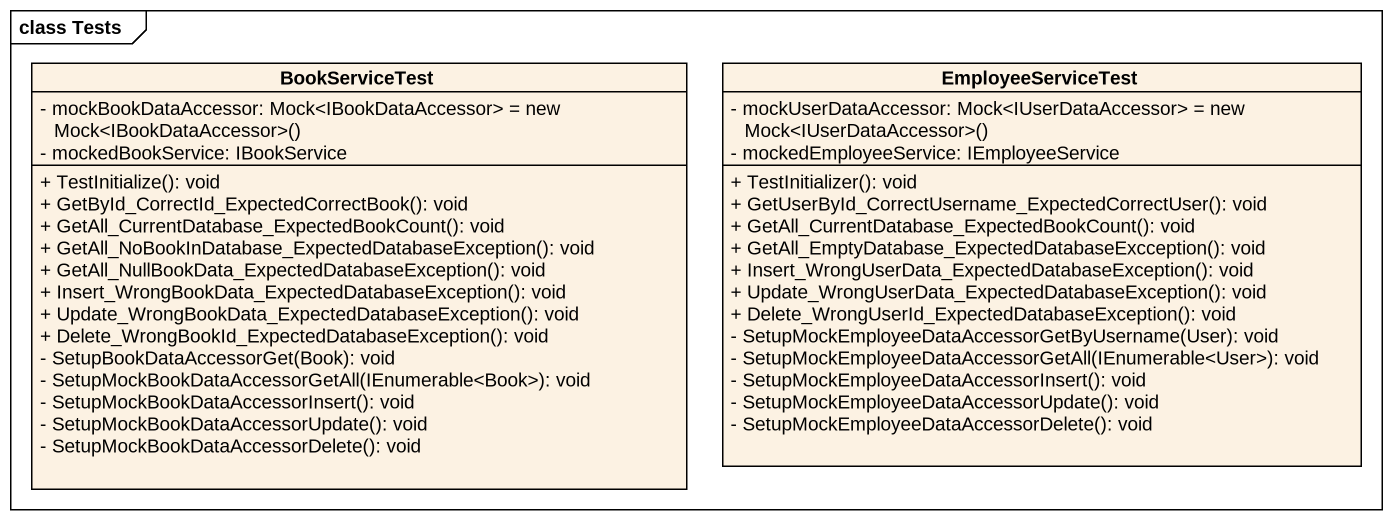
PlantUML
@startuml
mainframe class Tests
hide circle
hide empty members
skinparam classAttributeIconSize 0
class BookServiceTest {
  {field} - mockBookDataAccessor: Mock<IBookDataAccessor> = new Mock<IBookDataAccessor>()
  - mockedBookService: IBookService
  + TestInitialize(): void
  + GetById_CorrectId_ExpectedCorrectBook(): void
  + GetAll_CurrentDatabase_ExpectedBookCount(): void
  + GetAll_NoBookInDatabase_ExpectedDatabaseException(): void
  + GetAll_NullBookData_ExpectedDatabaseException(): void
  + Insert_WrongBookData_ExpectedDatabaseException(): void
  + Update_WrongBookData_ExpectedDatabaseException(): void
  + Delete_WrongBookId_ExpectedDatabaseException(): void
  - SetupBookDataAccessorGet(Book): void
  - SetupMockBookDataAccessorGetAll(IEnumerable<Book>): void
  - SetupMockBookDataAccessorInsert(): void
  - SetupMockBookDataAccessorUpdate(): void
  - SetupMockBookDataAccessorDelete(): void
}
class EmployeeServiceTest {
  {field} - mockUserDataAccessor: Mock<IUserDataAccessor> = new Mock<IUserDataAccessor>()
  - mockedEmployeeService: IEmployeeService
  + TestInitializer(): void
  + GetUserById_CorrectUsername_ExpectedCorrectUser(): void
  + GetAll_CurrentDatabase_ExpectedBookCount(): void
  + GetAll_EmptyDatabase_ExpectedDatabaseExcception(): void
  + Insert_WrongUserData_ExpectedDatabaseException(): void
  + Update_WrongUserData_ExpectedDatabaseException(): void
  + Delete_WrongUserId_ExpectedDatabaseException(): void
  - SetupMockEmployeeDataAccessorGetByUsername(User): void
  - SetupMockEmployeeDataAccessorGetAll(IEnumerable<User>): void
  - SetupMockEmployeeDataAccessorInsert(): void
  - SetupMockEmployeeDataAccessorUpdate(): void
  - SetupMockEmployeeDataAccessorDelete(): void
}
@enduml
